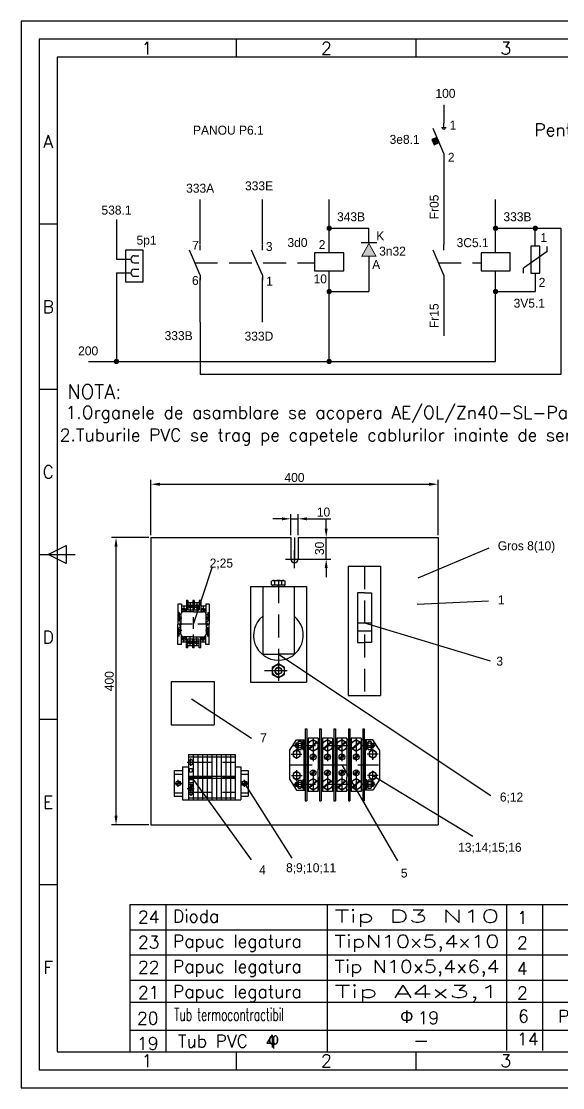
# Model space of a CAD drawing. Header units: millimetres. Extents: x 435 to 1065, y 9 to 306.
# Drawn here: x 434.7 to 585.6, y 9.2 to 306.2 of the extents above; entities that cross this region are included whole.
import ezdxf
from ezdxf.enums import TextEntityAlignment as Align

# ---------------------------------------------------------------- set-up
doc = ezdxf.new("R2010")
doc.units = ezdxf.units.MM
for name, pattern in [('DASHDOT2', [12.7, 6.35, -3.175, 0, -3.175]), ('DASHED2', [9.525, 6.35, -3.175]), ('HIDDEN2', [4.7625, 3.175, -1.5875])]:
    doc.linetypes.add(name, pattern=pattern)
for name, color, linetype in [('COTE', 1, 'Continuous'), ('LIN_GR', 3, 'Continuous'), ('LIN_SUB', 7, 'Continuous')]:
    doc.layers.add(name, color=color, linetype=linetype)
doc.styles.add('ISO', font='SIMPLEX.shx')
doc.styles.add('ISOCP', font='SIMPLEX.SHX')
doc.dimstyles.new('ISO-25', dxfattribs={"dimtxt": 2.5, "dimasz": 2.5, "dimexe": 1.25, "dimexo": 0.625, "dimtad": 1, "dimtxsty": 'Standard', "dimcen": 2.5, "dimadec": 0, "dimazin": 0, "dimtfac": 1, "dimtmove": 0, "dimatfit": 3, "dimfxl": 1, "dimarcsym": 0})

# ---------------------------------------------------------------- blocks, each defined once
blk = doc.blocks.new('*D9')
at = {"color": 0, "lineweight": -2, "transparency": 16777216}
for p, q in [((470.23, 162.4), (459.88, 162.4)), ((461.13, 84.9), (461.13, 159.9)), ((470.23, 82.4), (459.88, 82.4))]:
    blk.add_line(p, q, dxfattribs=at)
at = {"color": 0, "transparency": 16777216}
for points in [[(460.71, 159.9), (461.55, 159.9), (461.13, 162.4)], [(460.71, 84.9), (461.55, 84.9), (461.13, 82.4)]]:
    blk.add_solid(points, dxfattribs=at)
at = {"layer": 'Defpoints', "color": 0, "transparency": 16777216}
for p in [(461.13, 162.4), (470.86, 162.4), (470.86, 82.4)]:
    blk.add_point(p, dxfattribs=at)
at = {"color": 0, "transparency": 16777216, "insert": (459.26, 122.4), "char_height": 2.5, "attachment_point": 5, "rotation": 90}
blk.add_mtext('400', dxfattribs=at)
blk = doc.blocks.new('*D10')
at = {"color": 0, "lineweight": -2, "transparency": 16777216}
for p, q in [((507.36, 167.62), (504.86, 167.62)), ((509.86, 163.03), (509.86, 168.87)), ((509.86, 167.62), (511.86, 167.62)), ((511.86, 163.03), (511.86, 168.87)), ((514.36, 167.62), (521.03, 167.62))]:
    blk.add_line(p, q, dxfattribs=at)
at = {"color": 0, "transparency": 16777216}
for points in [[(507.36, 168.03), (507.36, 167.2), (509.86, 167.62)], [(514.36, 168.03), (514.36, 167.2), (511.86, 167.62)]]:
    blk.add_solid(points, dxfattribs=at)
at = {"layer": 'Defpoints', "color": 0, "transparency": 16777216}
for p in [(511.86, 167.62), (509.86, 162.4), (511.86, 162.4)]:
    blk.add_point(p, dxfattribs=at)
at = {"color": 0, "transparency": 16777216, "insert": (518.94, 169.49), "char_height": 2.5, "attachment_point": 5}
blk.add_mtext('10', dxfattribs=at)
blk = doc.blocks.new('*D11')
at = {"color": 0, "lineweight": -2, "transparency": 16777216}
for p, q in [((470.86, 163.03), (470.86, 178.5)), ((550.86, 163.03), (550.86, 178.5)), ((473.36, 177.25), (548.36, 177.25))]:
    blk.add_line(p, q, dxfattribs=at)
at = {"color": 0, "transparency": 16777216}
for points in [[(473.36, 177.66), (473.36, 176.83), (470.86, 177.25)], [(548.36, 177.66), (548.36, 176.83), (550.86, 177.25)]]:
    blk.add_solid(points, dxfattribs=at)
at = {"layer": 'Defpoints', "color": 0, "transparency": 16777216}
for p in [(550.86, 177.25), (470.86, 162.4), (550.86, 162.4)]:
    blk.add_point(p, dxfattribs=at)
at = {"color": 0, "transparency": 16777216, "insert": (510.86, 179.12), "char_height": 2.5, "attachment_point": 5}
blk.add_mtext('400', dxfattribs=at)

msp = doc.modelspace()

# ---------------------------------------------------------------- linework, layer by layer
at = {"color": 70}
for p, q in [((494.7459, 296.18), (494.7459, 301.18)), ((544.7459, 296.18), (544.7459, 301.18)), ((444.7459, 249.68), (439.7459, 249.68)), ((444.7459, 203.68), (439.7459, 203.68)), ((439.7459, 157.68), (449.7459, 157.68)), ((442.2459, 157.68), (447.2459, 160.18)), ((447.2459, 155.18), (442.2459, 157.68)), ((447.2459, 160.18), (447.2459, 155.18)), ((444.7459, 111.68), (439.7459, 111.68)), ((444.7459, 65.68), (439.7459, 65.68)), ((494.7459, 14.18), (494.7459, 19.18)), ((544.7459, 14.18), (544.7459, 19.18))]:
    msp.add_line(p, q, dxfattribs=at)
at = {"color": 2}
for p, q in [((552.4664, 282.9411), (552.4664, 277.8249)), ((552.4664, 269.3249), (549.4664, 276.3249)), ((551.8364, 276.5749), (553.0964, 276.5749)), ((552.4664, 276.5749), (552.4664, 277.8249)), ((552.4664, 269.3249), (552.4664, 267.8249)), ((552.4664, 267.8249), (552.4664, 255.94)), ((484.5972, 244.2226), (484.5972, 256.5341)), ((501.9116, 244.2226), (501.9116, 256.5341)), ((520.5252, 244.2226), (520.5252, 256.5341)), ((552.4664, 255.94), (552.4664, 244.055)), ((566.8853, 244.2226), (566.8853, 256.5341)), ((461.2302, 250.9697), (461.2302, 239.9065)), ((520.5252, 248.5331), (531.5884, 248.5331)), ((531.5884, 244.4096), (531.5884, 248.5331)), ((566.8853, 248.5331), (577.9486, 248.5331)), ((577.9486, 248.5331), (585.0663, 248.5331)), ((577.9486, 243.5473), (577.9486, 248.5331)), ((585.0663, 248.5331), (585.0663, 207.8527)), ((484.5972, 242.4195), (484.5972, 244.055)), ((501.9116, 242.4195), (501.9116, 244.055)), ((520.5252, 241.7226), (520.5252, 244.2226)), ((552.4664, 242.4195), (552.4664, 244.055)), ((566.8853, 241.7226), (566.8853, 244.2226)), ((463.7302, 242.4065), (463.7302, 233.6565)), ((468.7302, 242.4065), (463.7302, 242.4065)), ((468.7302, 233.6565), (468.7302, 242.4065)), ((484.5972, 235.4375), (481.5972, 242.4375)), ((501.9116, 235.4375), (498.9116, 242.4375)), ((531.5884, 240.7361), (531.5884, 230.9023)), ((552.4664, 235.4375), (549.4664, 242.4375)), ((581.257, 242.1079), (574.6401, 237.4558)), ((581.257, 242.1079), (581.257, 243.5099)), ((461.2302, 236.1565), (461.2302, 211.4472)), ((484.5972, 235.4375), (484.5972, 234.0575)), ((484.5972, 222.436), (484.5972, 234.7475)), ((501.9116, 235.4375), (501.9116, 234.0575)), ((501.9116, 222.436), (501.9116, 234.7475)), ((520.5252, 234.221), (520.5252, 236.7226)), ((552.4664, 235.4375), (552.4664, 234.0575)), ((566.8853, 234.221), (566.8853, 236.7226)), ((574.6401, 236.0538), (574.6401, 237.4558)), ((577.9486, 236.0473), (577.9486, 230.9023)), ((463.7302, 233.6565), (468.7302, 233.6565)), ((520.5252, 211.4472), (520.5252, 234.221)), ((552.4664, 234.0575), (552.4664, 225.6361)), ((566.8853, 211.4472), (566.8853, 234.221)), ((520.5252, 230.9023), (531.5884, 230.9023)), ((566.8853, 230.9023), (577.9486, 230.9023)), ((552.4664, 225.6361), (552.4664, 218.5466)), ((484.5972, 222.436), (484.5972, 207.8527)), ((453.5067, 211.4472), (566.8853, 211.4472)), ((585.0663, 207.8527), (484.5972, 207.8527)), ((512.4839, 162.4022), (520.941, 162.4022)), ((525.8589, 154.4022), (525.8589, 118.4022)), ((525.8589, 154.4022), (534.8589, 154.4022)), ((534.8589, 154.4022), (534.8589, 118.4022)), ((498.573, 148.7396), (498.573, 122.1396)), ((498.573, 148.7396), (514.173, 148.7396)), ((501.998, 148.7396), (501.998, 129.882)), ((504.8404, 150.4811), (504.483, 150.2747)), ((504.483, 149.2011), (504.483, 150.2747)), ((504.483, 149.2011), (508.263, 149.2011)), ((504.6394, 149.2011), (504.6394, 148.7396)), ((504.8404, 150.4811), (507.9056, 150.4811)), ((505.373, 149.2011), (505.373, 150.261)), ((506.6136, 149.2011), (506.1432, 148.7396)), ((507.373, 149.2011), (507.373, 150.261)), ((507.9056, 150.4811), (508.263, 150.2747)), ((508.1065, 149.2011), (508.1065, 148.7396)), ((508.263, 149.2011), (508.263, 150.2747)), ((510.7479, 148.7396), (510.7479, 129.882)), ((514.173, 148.7396), (514.173, 122.1396)), ((528.4066, 147.0306), (528.4066, 133.149)), ((530.3589, 147.0306), (528.4066, 147.0306)), ((530.3589, 147.0306), (532.3111, 147.0306)), ((532.3111, 147.0306), (532.3111, 133.149)), ((479.3303, 143.8472), (478.3303, 143.8472)), ((478.3303, 143.8472), (478.3303, 138.2472)), ((479.3303, 143.8472), (479.3303, 141.3677)), ((480.7303, 143.2472), (479.3303, 143.2472)), ((479.746, 142.633), (480.4309, 141.9473)), ((481.1303, 144.8472), (480.7303, 144.8472)), ((480.7303, 144.8472), (480.7303, 141.7472)), ((481.1303, 144.8472), (481.1303, 142.3104)), ((482.5303, 144.2472), (481.1303, 144.2472)), ((481.4359, 143.5292), (482.1174, 142.8515)), ((481.546, 143.6301), (482.2309, 142.9443)), ((482.9303, 144.8472), (482.5303, 144.8472)), ((482.5303, 144.8472), (482.5303, 142.3104)), ((482.9303, 144.8472), (482.9303, 142.3104)), ((484.3303, 144.2472), (482.9303, 144.2472)), ((483.2359, 143.5292), (483.9174, 142.8515)), ((483.346, 143.6301), (484.0309, 142.9443)), ((484.7303, 144.8472), (484.3303, 144.8472)), ((484.3303, 144.8472), (484.3303, 142.3104)), ((484.7303, 144.8472), (484.7303, 141.7472)), ((486.1303, 143.2472), (484.7303, 143.2472)), ((485.146, 142.6337), (485.8309, 141.948)), ((487.1303, 143.8472), (486.1303, 143.8472)), ((486.1303, 143.8472), (486.1303, 141.3677)), ((487.1303, 143.8472), (487.1303, 138.2472)), ((478.7303, 141.5472), (478.3303, 141.5472)), ((478.7303, 141.5472), (478.7303, 139.1472)), ((479.2303, 140.9472), (478.7303, 140.9472)), ((479.2303, 139.8488), (479.0298, 139.648)), ((479.2303, 139.6417), (479.1433, 139.5552)), ((479.2303, 141.0376), (479.2303, 138.2472)), ((479.6359, 142.5321), (480.3174, 141.8545)), ((482.7303, 141.7472), (479.9261, 141.7472)), ((481.1303, 142.3104), (484.3303, 142.3104)), ((482.7303, 141.7472), (485.5346, 141.7472)), ((485.0359, 142.5329), (485.7174, 141.8552)), ((486.2303, 138.2472), (486.2303, 141.0376)), ((486.2303, 140.9472), (486.7303, 140.9472)), ((486.2303, 139.8488), (486.4309, 139.648)), ((486.2303, 139.6417), (486.3174, 139.5552)), ((486.7303, 141.5472), (486.7303, 139.1472)), ((486.7303, 141.5472), (487.1303, 141.5472)), ((478.3303, 132.6472), (478.3303, 138.2472)), ((479.2303, 139.1472), (478.7303, 139.1472)), ((478.7303, 134.9472), (478.7303, 137.3472)), ((479.2303, 137.3472), (478.7303, 137.3472)), ((479.2303, 136.6456), (479.0298, 136.8465)), ((479.2303, 136.8527), (479.1433, 136.9393)), ((479.2303, 135.4569), (479.2303, 138.2472)), ((486.2303, 139.1472), (486.7303, 139.1472)), ((486.2303, 138.2472), (486.2303, 135.4569)), ((486.2303, 137.3472), (486.7303, 137.3472)), ((486.2303, 136.8527), (486.3174, 136.9393)), ((486.2303, 136.6456), (486.4309, 136.8465)), ((486.7303, 134.9472), (486.7303, 137.3472)), ((487.1303, 132.6472), (487.1303, 138.2472)), ((528.4066, 138.6523), (532.3111, 138.6523)), ((478.7303, 134.9472), (478.3303, 134.9472)), ((479.2303, 135.5472), (478.7303, 135.5472)), ((479.3303, 132.6472), (479.3303, 135.1268)), ((479.6359, 133.9623), (480.3174, 134.64)), ((479.746, 133.8615), (480.4309, 134.5472)), ((482.7303, 134.7472), (479.9261, 134.7472)), ((480.7303, 131.6472), (480.7303, 134.7472)), ((481.1303, 134.1908), (484.3303, 134.1908)), ((481.1303, 131.6472), (481.1303, 134.1908)), ((482.5303, 131.6472), (482.5303, 134.1959)), ((482.7303, 134.7472), (485.5346, 134.7472)), ((482.9303, 131.6472), (482.9303, 134.1973)), ((484.3303, 131.6472), (484.3303, 134.2023)), ((484.7303, 131.6472), (484.7303, 134.7472)), ((485.0359, 133.9616), (485.7174, 134.6393)), ((485.146, 133.8607), (485.8309, 134.5465)), ((486.1303, 132.6472), (486.1303, 135.1268)), ((486.2303, 135.5472), (486.7303, 135.5472)), ((486.7303, 134.9472), (487.1303, 134.9472)), ((528.4066, 136.4229), (532.3111, 136.4229)), ((479.3303, 132.6472), (478.3303, 132.6472)), ((480.7303, 133.2472), (479.3303, 133.2472)), ((481.1303, 131.6472), (480.7303, 131.6472)), ((482.5303, 132.2472), (481.1303, 132.2472)), ((481.4359, 132.9652), (482.1174, 133.6429)), ((481.546, 132.8644), (482.2309, 133.5501)), ((482.9303, 131.6472), (482.5303, 131.6472)), ((484.3303, 132.2472), (482.9303, 132.2472)), ((483.2359, 132.9652), (483.9174, 133.6429)), ((483.346, 132.8644), (484.0309, 133.5501)), ((484.7303, 131.6472), (484.3303, 131.6472)), ((486.1303, 133.2472), (484.7303, 133.2472)), ((487.1303, 132.6472), (486.1303, 132.6472)), ((528.4066, 133.149), (530.3589, 133.149)), ((532.3111, 133.149), (530.3589, 133.149)), ((501.998, 129.882), (506.373, 129.882)), ((510.7479, 129.882), (506.373, 129.882)), ((476.4681, 122.2784), (488.4681, 122.2784)), ((476.4681, 122.2784), (476.4681, 110.2784)), ((488.4681, 122.2784), (488.4681, 110.2784)), ((498.573, 122.1396), (514.173, 122.1396)), ((525.8589, 118.4022), (534.8589, 118.4022)), ((476.4681, 110.2784), (488.4681, 110.2784)), ((513.8611, 109.0874), (513.8611, 89.0874)), ((513.8611, 109.0874), (514.2611, 109.0874)), ((514.2611, 109.0874), (514.2611, 89.0874)), ((517.8611, 109.0874), (517.8611, 89.0874)), ((517.8611, 109.0874), (518.2611, 109.0874)), ((518.2611, 109.0874), (518.2611, 89.0874)), ((521.8611, 109.0874), (521.8611, 89.0874)), ((521.8611, 109.0874), (522.2611, 109.0874)), ((522.2611, 109.0874), (522.2611, 89.0874)), ((525.8611, 109.0874), (525.8611, 89.0874)), ((525.8611, 109.0874), (526.2611, 109.0874)), ((526.2611, 109.0874), (526.2611, 89.0874)), ((529.8611, 109.0874), (529.8611, 89.0874)), ((529.8611, 109.0874), (530.2611, 109.0874)), ((530.2611, 109.0874), (530.2611, 89.0874)), ((509.4611, 103.0874), (511.4611, 106.0874)), ((511.3454, 105.0883), (511.0454, 104.7883)), ((511.0454, 104.7883), (511.0454, 104.1883)), ((511.0454, 104.7883), (511.8204, 104.7883)), ((511.0454, 104.1883), (511.8219, 104.1883)), ((511.3454, 103.8883), (511.0454, 104.1883)), ((511.8197, 105.0883), (511.3454, 105.0883)), ((511.3454, 105.0883), (511.3454, 103.8883)), ((511.4611, 106.0874), (513.8611, 106.0874)), ((511.8211, 105.3867), (511.9393, 105.5914)), ((511.8211, 105.3867), (511.8211, 103.5881)), ((512.703, 105.5914), (511.9393, 105.5914)), ((511.9393, 105.0874), (512.703, 105.0874)), ((512.8211, 105.3867), (512.703, 105.5914)), ((512.8211, 105.3867), (512.8211, 103.5881)), ((512.8211, 105.3778), (512.8211, 103.6018)), ((513.1411, 105.3778), (512.8211, 105.3778)), ((512.8211, 104.6238), (513.1411, 104.9438)), ((512.8211, 104.0581), (513.1411, 104.3781)), ((513.1411, 105.7398), (513.1411, 103.2398)), ((513.4611, 105.7398), (513.1411, 105.7398)), ((513.1411, 105.3778), (513.1411, 103.6018)), ((513.4611, 106.0874), (513.4611, 92.0874)), ((513.4611, 105.7398), (513.4611, 103.2398)), ((514.6611, 106.0874), (514.2611, 106.0874)), ((514.6611, 106.4874), (514.6611, 100.2874)), ((517.4611, 106.4874), (514.6611, 106.4874)), ((517.0563, 105.472), (514.9359, 103.6543)), ((517.1715, 105.34), (515.0834, 103.4854)), ((517.4611, 106.4874), (517.4611, 100.2874)), ((517.4611, 106.0874), (517.4611, 102.4874)), ((517.8611, 106.0874), (517.4611, 106.0874)), ((517.8611, 106.0874), (517.8611, 102.4874)), ((518.6611, 106.0874), (518.2611, 106.0874)), ((521.4611, 106.4874), (518.6611, 106.4874)), ((518.6611, 106.4874), (518.6611, 91.6874)), ((518.6611, 106.0874), (518.6611, 100.2874)), ((521.0563, 105.472), (518.9359, 103.6543)), ((521.1715, 105.34), (519.0834, 103.4854)), ((521.4611, 106.4874), (521.4611, 91.6874)), ((521.4611, 106.0874), (521.4611, 92.0874)), ((521.4611, 106.0874), (521.8611, 106.0874)), ((522.6611, 106.0874), (522.2611, 106.0874)), ((522.6611, 106.4874), (522.6611, 102.4874)), ((525.4611, 106.4874), (522.6611, 106.4874)), ((525.0563, 105.472), (522.9359, 103.6543)), ((525.1715, 105.34), (523.0834, 103.4854)), ((525.4611, 106.4874), (525.4611, 102.4874)), ((525.4611, 106.0874), (525.4611, 102.4874)), ((525.8611, 106.0874), (525.4611, 106.0874)), ((526.6611, 106.0874), (526.2611, 106.0874)), ((526.6611, 106.4874), (526.6611, 91.6874)), ((529.4611, 106.4874), (526.6611, 106.4874)), ((529.0563, 105.472), (526.9359, 103.6543)), ((529.1715, 105.34), (527.0834, 103.4854)), ((529.4611, 106.4874), (529.4611, 91.6874)), ((529.8611, 106.0874), (529.4611, 106.0874)), ((532.6611, 106.0874), (530.2611, 106.0874)), ((530.6469, 105.7612), (530.9669, 105.7612)), ((530.6611, 92.0874), (530.6611, 106.0874)), ((530.9669, 103.2612), (530.9669, 105.7612)), ((530.9669, 103.6232), (530.9669, 105.3992)), ((530.9669, 105.3992), (531.2869, 105.3992)), ((531.2869, 104.9429), (530.9669, 104.6229)), ((531.2869, 104.3772), (530.9669, 104.0572)), ((531.2869, 105.4129), (531.4051, 105.6176)), ((531.2869, 103.6143), (531.2869, 105.4129)), ((531.2869, 103.6232), (531.2869, 105.3992)), ((532.1687, 105.6176), (531.4051, 105.6176)), ((532.1687, 105.1136), (531.4051, 105.1136)), ((532.2869, 105.4129), (532.1687, 105.6176)), ((532.2855, 105.1127), (532.7627, 105.1127)), ((533.0627, 104.8127), (532.2862, 104.8127)), ((532.2869, 103.6143), (532.2869, 105.4129)), ((533.0627, 104.2127), (532.2877, 104.2127)), ((534.6611, 103.0874), (532.6611, 106.0874)), ((532.7627, 105.1127), (533.0627, 104.8127)), ((532.7627, 103.9127), (532.7627, 105.1127)), ((532.7627, 103.9127), (533.0627, 104.2127)), ((533.0627, 104.2127), (533.0627, 104.8127)), ((481.2926, 101.9445), (481.2926, 89.3445)), ((481.2926, 101.9445), (494.2926, 101.9445)), ((481.2926, 101.3445), (494.2926, 101.3445)), ((482.5926, 101.9445), (482.5926, 89.3445)), ((483.8926, 101.9445), (483.8926, 89.3445)), ((485.1926, 101.9445), (485.1926, 89.3445)), ((486.4926, 101.9445), (486.4926, 89.3445)), ((487.7926, 101.9445), (487.7926, 89.3445)), ((489.0926, 101.9445), (489.0926, 89.3445)), ((490.3926, 101.9445), (490.3926, 89.3445)), ((491.6926, 101.9445), (491.6926, 89.3445)), ((492.9926, 101.9445), (492.9926, 89.3445)), ((494.2926, 101.9445), (494.2926, 89.3445)), ((509.4611, 103.0874), (509.4611, 95.0874)), ((511.8226, 103.8883), (511.3454, 103.8883)), ((511.8211, 103.5881), (511.9393, 103.3834)), ((511.9393, 103.8874), (512.703, 103.8874)), ((511.9393, 103.3834), (512.703, 103.3834)), ((512.8211, 103.5881), (512.703, 103.3834)), ((513.1411, 103.6018), (512.8211, 103.6018)), ((513.4611, 103.2398), (513.1411, 103.2398)), ((516.5934, 101.8752), (515.3947, 100.8476)), ((516.7156, 101.7351), (515.5352, 100.6867)), ((515.5574, 101.2902), (516.5846, 101.2902)), ((515.5611, 101.2874), (516.5611, 101.2874)), ((515.5668, 101.2874), (516.594, 101.2874)), ((516.0517, 100.7902), (516.0517, 101.7902)), ((516.0611, 100.7874), (516.0611, 101.7874)), ((520.5934, 101.8752), (519.3947, 100.8476)), ((520.7156, 101.7351), (519.5352, 100.6867)), ((519.5611, 101.2874), (520.5611, 101.2874)), ((519.5668, 101.2874), (520.594, 101.2874)), ((520.0611, 100.7874), (520.0611, 101.7874)), ((522.6611, 102.4874), (522.6611, 97.8874)), ((524.5934, 101.8752), (523.3947, 100.8476)), ((524.7156, 101.7351), (523.5352, 100.6867)), ((523.5574, 101.2902), (524.5846, 101.2902)), ((524.0611, 100.7874), (524.0611, 101.7874)), ((525.4611, 102.4874), (525.4611, 95.6874)), ((528.5934, 101.8752), (527.3947, 100.8476)), ((528.7156, 101.7351), (527.5352, 100.6867)), ((527.5611, 101.2874), (528.5611, 101.2874)), ((527.5668, 101.2874), (528.594, 101.2874)), ((528.0611, 100.7874), (528.0611, 101.7874)), ((530.6469, 103.2612), (530.9669, 103.2612)), ((530.9669, 103.6232), (531.2869, 103.6232)), ((531.2869, 103.6143), (531.4051, 103.4096)), ((532.1687, 103.9136), (531.4051, 103.9136)), ((531.4051, 103.4096), (532.1687, 103.4096)), ((532.2869, 103.6126), (532.1687, 103.4079)), ((532.2884, 103.9127), (532.7627, 103.9127)), ((534.6611, 95.0874), (534.6611, 103.0874)), ((479.6926, 98.5445), (479.6926, 89.3445)), ((479.6926, 98.5445), (481.2926, 98.5445)), ((481.3926, 99.7445), (481.3926, 99.9445)), ((481.4926, 98.0445), (481.4926, 97.1445)), ((481.4926, 98.0445), (482.3926, 98.0445)), ((482.3926, 98.0445), (482.3926, 97.1445)), ((494.2926, 98.5445), (495.8926, 98.5445)), ((495.8926, 98.5445), (495.8926, 89.3445)), ((514.6611, 100.2874), (514.6611, 97.8874)), ((517.4611, 100.2874), (517.4611, 97.8874)), ((517.8611, 100.2874), (517.8611, 97.8874)), ((518.6611, 100.2874), (518.6611, 97.8874)), ((521.8611, 100.2874), (521.8611, 97.8874)), ((477.2926, 97.5445), (479.6926, 97.5445)), ((477.2926, 97.5445), (477.2926, 90.3445)), ((477.2926, 96.5445), (479.6926, 96.5445)), ((481.2926, 95.9445), (494.2926, 95.9445)), ((481.2926, 95.3445), (494.2926, 95.3445)), ((481.4926, 97.1445), (482.3926, 97.1445)), ((481.4926, 95.0445), (482.5926, 95.0445)), ((495.8926, 97.5445), (497.9926, 97.5445)), ((495.8926, 96.5445), (497.9926, 96.5445)), ((497.9926, 97.5445), (497.9926, 90.3445)), ((509.4611, 95.0874), (511.4611, 92.0874)), ((514.6611, 97.8874), (514.6611, 91.6874)), ((516.5934, 97.4752), (515.3947, 96.4476)), ((515.4961, 96.8874), (516.6434, 96.8874)), ((516.7156, 97.3351), (515.5352, 96.2867)), ((515.5574, 96.8845), (516.5846, 96.8845)), ((515.5611, 96.8874), (516.5611, 96.8874)), ((516.0517, 97.3845), (516.0517, 96.3845)), ((516.0611, 96.3874), (516.0611, 97.3874)), ((517.4611, 91.6874), (517.4611, 97.8874)), ((517.8611, 92.0874), (517.8611, 95.6874)), ((518.6611, 92.0874), (518.6611, 97.8874)), ((520.5934, 97.4752), (519.3947, 96.4476)), ((519.4961, 96.8874), (520.6434, 96.8874)), ((520.7156, 97.3351), (519.5352, 96.2867)), ((519.5611, 96.8874), (520.5611, 96.8874)), ((520.0611, 96.3874), (520.0611, 97.3874)), ((522.6611, 97.8874), (522.6611, 91.6874)), ((524.5934, 97.4752), (523.3947, 96.4476)), ((523.4961, 96.8874), (524.6434, 96.8874)), ((524.7156, 97.3351), (523.5352, 96.2867)), ((523.5611, 96.8874), (524.5611, 96.8874)), ((524.0611, 96.3874), (524.0611, 97.3874)), ((525.4611, 91.6874), (525.4611, 95.6874)), ((528.5934, 97.4752), (527.3947, 96.4476)), ((527.4961, 96.8874), (528.6434, 96.8874)), ((528.7156, 97.3351), (527.5352, 96.2867)), ((527.5611, 96.8874), (528.5611, 96.8874)), ((528.0611, 96.3874), (528.0611, 97.3874)), ((534.6611, 95.0874), (532.6611, 92.0874)), ((478.9361, 94.4903), (477.8937, 93.5757)), ((479.084, 94.3251), (478.0416, 93.4105)), ((481.4926, 94.1445), (482.5926, 94.1445)), ((481.4926, 92.8445), (481.4926, 93.7445)), ((481.4926, 93.7445), (482.3926, 93.7445)), ((481.4926, 92.8445), (482.3926, 92.8445)), ((482.3926, 92.8445), (482.3926, 93.7445)), ((497.3861, 94.4903), (496.3437, 93.5757)), ((497.534, 94.3251), (496.4916, 93.4105)), ((511.3454, 94.2746), (511.0454, 93.9746)), ((511.0454, 93.9746), (511.0454, 93.3746)), ((511.0454, 93.9746), (511.8204, 93.9746)), ((511.3454, 93.0746), (511.0454, 93.3746)), ((511.0454, 93.3746), (511.8219, 93.3746)), ((511.3454, 94.2746), (511.3454, 93.0746)), ((511.8197, 94.2746), (511.3454, 94.2746)), ((511.8226, 93.0746), (511.3454, 93.0746)), ((511.4611, 92.0874), (513.8611, 92.0874)), ((511.8211, 94.573), (511.9393, 94.7777)), ((511.8211, 94.573), (511.8211, 92.7744)), ((511.8211, 92.7744), (511.9393, 92.5697)), ((512.703, 94.7777), (511.9393, 94.7777)), ((511.9393, 94.2737), (512.703, 94.2737)), ((511.9393, 93.0737), (512.703, 93.0737)), ((511.9393, 92.5697), (512.703, 92.5697)), ((512.8211, 94.573), (512.703, 94.7777)), ((512.8211, 92.7744), (512.703, 92.5697)), ((512.8211, 94.573), (512.8211, 92.7744)), ((512.8211, 94.5641), (512.8211, 92.7881)), ((513.1411, 94.5641), (512.8211, 94.5641)), ((512.8211, 93.8101), (513.1411, 94.1301)), ((512.8211, 93.2444), (513.1411, 93.5644)), ((513.1411, 92.7881), (512.8211, 92.7881)), ((513.1411, 94.9261), (513.1411, 92.4261)), ((513.4611, 94.9261), (513.1411, 94.9261)), ((513.1411, 94.5641), (513.1411, 92.7881)), ((513.4611, 92.4261), (513.1411, 92.4261)), ((514.6611, 92.0874), (514.2611, 92.0874)), ((517.0563, 94.672), (514.9359, 92.8543)), ((517.1715, 94.54), (515.0834, 92.6854)), ((517.8611, 92.0874), (517.4611, 92.0874)), ((518.6611, 92.0874), (518.2611, 92.0874)), ((521.0563, 94.672), (518.9359, 92.8543)), ((521.1715, 94.54), (519.0834, 92.6854)), ((521.4611, 92.0874), (521.8611, 92.0874)), ((522.6611, 92.0874), (522.2611, 92.0874)), ((525.0563, 94.672), (522.9359, 92.8543)), ((525.1715, 94.54), (523.0834, 92.6854)), ((525.8611, 92.0874), (525.4611, 92.0874)), ((526.6611, 92.0874), (526.2611, 92.0874)), ((529.0563, 94.672), (526.9359, 92.8543)), ((529.1715, 94.54), (527.0834, 92.6854)), ((529.8611, 92.0878), (529.4611, 92.0878)), ((532.6611, 92.0874), (530.2611, 92.0874)), ((530.6697, 94.967), (530.9897, 94.967)), ((530.6697, 92.467), (530.9897, 92.467)), ((530.9897, 92.467), (530.9897, 94.967)), ((530.9897, 92.829), (530.9897, 94.605)), ((530.9897, 94.605), (531.3097, 94.605)), ((531.3097, 94.1487), (530.9897, 93.8287)), ((531.3097, 93.583), (530.9897, 93.263)), ((530.9897, 92.829), (531.3097, 92.829)), ((531.3097, 94.6187), (531.4278, 94.8234)), ((531.3097, 92.8201), (531.3097, 94.6187)), ((531.3097, 92.829), (531.3097, 94.605)), ((531.3097, 92.8201), (531.4278, 92.6154)), ((532.1915, 94.8234), (531.4278, 94.8234)), ((532.1915, 94.3194), (531.4278, 94.3194)), ((532.1915, 93.1194), (531.4278, 93.1194)), ((531.4278, 92.6154), (532.1915, 92.6154)), ((532.3097, 94.6187), (532.1915, 94.8234)), ((532.3097, 92.8184), (532.1915, 92.6137)), ((532.3082, 94.3186), (532.7854, 94.3186)), ((533.0854, 94.0186), (532.3089, 94.0186)), ((532.3097, 92.8201), (532.3097, 94.6187)), ((533.0854, 93.4186), (532.3104, 93.4186)), ((532.3111, 93.1186), (532.7854, 93.1186)), ((532.7854, 93.1186), (532.7854, 94.3186)), ((532.7854, 94.3186), (533.0854, 94.0186)), ((532.7854, 93.1186), (533.0854, 93.4186)), ((533.0854, 93.4186), (533.0854, 94.0186)), ((477.2926, 91.3445), (479.6926, 91.3445)), ((477.2926, 90.3445), (479.6926, 90.3445)), ((479.6926, 89.3445), (495.8926, 89.3445)), ((481.2926, 89.9445), (494.2926, 89.9445)), ((481.3926, 91.5445), (481.3926, 91.3445)), ((495.8926, 91.3445), (497.9926, 91.3445)), ((495.8926, 90.3445), (497.9926, 90.3445)), ((517.4611, 91.6874), (514.6611, 91.6874)), ((521.4611, 91.6874), (518.6611, 91.6874)), ((525.4611, 91.6874), (522.6611, 91.6874)), ((529.4611, 91.6874), (526.6611, 91.6874)), ((513.8611, 89.0874), (514.2611, 89.0874)), ((517.8611, 89.0874), (518.2611, 89.0874)), ((521.8611, 89.0874), (522.2611, 89.0874)), ((525.8611, 89.0874), (526.2611, 89.0874)), ((529.8611, 89.0874), (530.2611, 89.0874))]:
    msp.add_line(p, q, dxfattribs=at)
at = {"color": 1, "linetype": 'DASHED2'}
for p, q in [((483.0972, 238.9375), (516.4752, 238.9375)), ((550.9664, 238.9375), (562.8353, 238.9375)), ((510.8589, 162.4022), (510.8589, 155.4022)), ((530.3589, 154.4022), (530.3589, 118.4022)), ((506.373, 150.4811), (506.373, 122.1396)), ((510.3945, 104.4874), (533.3278, 104.4874)), ((516.0611, 106.4874), (516.0611, 91.6874)), ((520.0611, 106.4874), (520.0611, 91.6874)), ((524.0611, 106.4874), (524.0611, 91.6874)), ((528.0611, 106.4874), (528.0611, 91.6874)), ((509.9669, 102.0874), (512.8906, 102.0874)), ((511.4611, 103.6061), (511.4611, 100.753)), ((534.1393, 102.0874), (531.1353, 102.0874)), ((532.6611, 100.5191), (532.6611, 103.5602)), ((481.2926, 99.8445), (494.2926, 99.8445)), ((509.4611, 99.0874), (534.2611, 99.0874)), ((481.2926, 95.6445), (494.2926, 95.6445)), ((509.983, 96.0874), (512.9869, 96.0874)), ((511.4611, 97.6556), (511.4611, 94.6146)), ((534.1553, 96.0874), (531.2317, 96.0874)), ((532.6611, 94.5686), (532.6611, 97.4218)), ((510.3945, 93.6874), (533.3278, 93.6874)), ((481.2926, 91.4445), (494.2926, 91.4445))]:
    msp.add_line(p, q, dxfattribs=at)
at = {"color": 1}
for p, q in [((519.691, 164.9022), (519.691, 167.4022)), ((519.691, 156.4022), (519.691, 162.4022)), ((510.8589, 153.9022), (510.8589, 158.9022)), ((545.2735, 151.2083), (565.1194, 159.5696)), ((508.3589, 156.4022), (513.3589, 156.4022)), ((512.4839, 156.4022), (520.941, 156.4022)), ((482.7303, 138.2472), (487.8877, 154.075)), ((519.691, 153.9022), (519.691, 151.4022)), ((545.0344, 143.8025), (564.8803, 144.7581)), ((530.3589, 138.6523), (565.3585, 128.0353)), ((506.373, 129.882), (565.5976, 90.5285)), ((482.1491, 117.5238), (498.8866, 106.5346)), ((480.9926, 99.8445), (482.9926, 99.8445)), ((481.9926, 98.8445), (481.9926, 100.8445)), ((524.0611, 99.0874), (539.5349, 72.3724)), ((482.1764, 95.6445), (498.77, 72.6113)), ((532.6935, 96.0874), (560.5409, 79.1854)), ((481.9926, 92.4445), (481.9926, 90.4445)), ((496.9426, 93.9445), (510.1181, 73.0976))]:
    msp.add_line(p, q, dxfattribs=at)
at = {"color": 1, "linetype": 'HIDDEN2'}
for p, q in [((480.0303, 143.2472), (480.0303, 141.7472)), ((482.5303, 143.2472), (481.1303, 143.2472)), ((481.8303, 144.2472), (481.8303, 141.7472)), ((482.7303, 132.252), (482.7303, 144.8472)), ((484.3303, 143.2472), (482.9303, 143.2472)), ((483.6303, 144.2472), (483.6303, 141.7472)), ((485.4303, 143.2472), (485.4303, 141.7472)), ((479.4303, 139.9472), (478.7303, 139.9472)), ((480.7303, 142.2472), (479.3303, 142.2472)), ((486.1303, 142.2472), (484.7303, 142.2472)), ((486.0303, 139.9472), (486.7303, 139.9472)), ((487.1303, 138.2472), (478.3303, 138.2472)), ((478.9806, 137.7492), (478.9806, 138.7492)), ((478.9806, 138.7452), (478.9806, 137.7452)), ((486.9801, 138.2452), (485.9801, 138.2452)), ((486.4801, 137.7492), (486.4801, 138.7492)), ((486.4801, 138.7452), (486.4801, 137.7452)), ((479.4303, 136.5472), (478.7303, 136.5472)), ((480.7303, 134.2472), (479.3303, 134.2472)), ((480.0303, 133.2472), (480.0303, 134.7472)), ((481.8303, 132.2472), (481.8303, 134.7472)), ((483.6303, 132.2472), (483.6303, 134.7472)), ((486.1303, 134.2472), (484.7303, 134.2472)), ((485.4303, 133.2472), (485.4303, 134.7472)), ((486.0303, 136.5472), (486.7303, 136.5472)), ((482.5303, 133.2472), (481.1303, 133.2472)), ((482.7303, 131.6472), (482.7303, 132.252)), ((484.3303, 133.2472), (482.9303, 133.2472))]:
    msp.add_line(p, q, dxfattribs=at)
at = {"color": 1, "linetype": 'DASHDOT2'}
for p, q in [((508.8216, 125.2576), (502.1128, 125.2576)), ((506.373, 127.3215), (506.373, 122.5292))]:
    msp.add_line(p, q, dxfattribs=at)
at = {"color": 2, "linetype": 'Continuous'}
msp.add_line((481.4926, 94.1445), (481.4926, 95.0445), dxfattribs=at)
at = {"color": 1, "linetype": 'Continuous'}
for p, q in [((477.4926, 93.9445), (479.4926, 93.9445)), ((478.4926, 92.9445), (478.4926, 94.9445)), ((480.9426, 92.4952), (482.9426, 92.4952)), ((481.9426, 91.4952), (481.9426, 93.4952)), ((496.0926, 93.9445), (498.0926, 93.9445)), ((496.9426, 92.9445), (496.9426, 94.9445))]:
    msp.add_line(p, q, dxfattribs=at)
at = {"color": 240}
for p, q in [((465.0625, 60.154), (655.1726, 60.154)), ((465.0625, 53.154), (655.1726, 53.154)), ((465.0625, 46.154), (655.1726, 46.154)), ((465.0625, 39.154), (655.1726, 39.154)), ((465.0625, 33.0175), (655.1975, 33.0175)), ((465.0874, 25.154), (655.1975, 25.154))]:
    msp.add_line(p, q, dxfattribs=at)
for points in [[(854.7459, 306.18), (434.7459, 306.18), (434.7459, 9.18), (854.7459, 9.18)], [(849.7459, 301.18), (439.7459, 301.18), (439.7459, 14.18), (849.7459, 14.18)]]:
    msp.add_lwpolyline(points, close=True, dxfattribs=at)
at = {"color": 70}
msp.add_lwpolyline([(844.7459, 296.18), (444.7459, 296.18), (444.7459, 19.18), (844.7459, 19.18)], close=True, dxfattribs=at)
at = {"color": 2, "flags": 128}
for points in [[(551.1498, 272.4342), (550.5188, 273.8513), (549.101, 273.22), (549.732, 271.8029)], [(579.1986, 236.0473), (579.1986, 243.5473), (576.6986, 243.5473), (576.6986, 236.0473)], [(524.5752, 236.7226), (524.5752, 241.7226), (516.4752, 241.7226), (516.4752, 236.7226)], [(570.9353, 236.7226), (570.9353, 241.7226), (562.8353, 241.7226), (562.8353, 236.7226)]]:
    msp.add_lwpolyline(points, close=True, dxfattribs=at)
at = {"color": 2, "const_width": 0.75}
for points in [[(520.1502, 248.5331, 1), (520.9002, 248.5331, 1)], [(566.5103, 248.5331, 1), (567.2603, 248.5331, 1)], [(577.5736, 248.5331, 1), (578.3236, 248.5331, 1)], [(520.1502, 230.9023, 1), (520.9002, 230.9023, 1)], [(566.5103, 230.9023, 1), (567.2603, 230.9023, 1)], [(460.8552, 211.4472, 1), (461.6052, 211.4472, 1)], [(520.1502, 211.4472, 1), (520.9002, 211.4472, 1)]]:
    msp.add_lwpolyline(points, format="xyb", close=True, dxfattribs=at)
at = {"color": 2, "const_width": 0.24, "flags": 128}
msp.add_lwpolyline([(531.5884, 244.31), (529.6265, 240.7801), (533.5504, 240.7801)], close=True, dxfattribs=at)
at = {"color": 2, "flags": 128}
for points in [[(529.4236, 244.5344), (533.7554, 244.5344)], [(466.2302, 240.9065), (467.4802, 240.9065)], [(461.2302, 239.9065), (465.2302, 239.9065)], [(466.2302, 238.9065), (467.4802, 238.9065)], [(461.2302, 236.1565), (465.2302, 236.1565)], [(466.2302, 237.1565), (467.4802, 237.1565)], [(466.2302, 235.1565), (467.4802, 235.1565)]]:
    msp.add_lwpolyline(points, dxfattribs=at)
at = {"color": 2}
for points in [[(504.673, 124.2761), (506.373, 123.2946), (508.073, 124.2761), (508.073, 126.2391), (506.373, 127.2206), (504.673, 126.2391)], [(514.6755, 103.6874), (516.0611, 102.8874), (517.4468, 103.6874), (517.4468, 105.2874), (516.0611, 106.0874), (514.6755, 105.2874)], [(518.6755, 103.6874), (520.0611, 102.8874), (521.4468, 103.6874), (521.4468, 105.2874), (520.0611, 106.0874), (518.6755, 105.2874)], [(522.6755, 103.6874), (524.0611, 102.8874), (525.4468, 103.6874), (525.4468, 105.2874), (524.0611, 106.0874), (522.6755, 105.2874)], [(526.6755, 103.6874), (528.0611, 102.8874), (529.4468, 103.6874), (529.4468, 105.2874), (528.0611, 106.0874), (526.6755, 105.2874)], [(512.4611, 102.6647), (511.4611, 103.2421), (510.4611, 102.6647), (510.4611, 101.51), (511.4611, 100.9327), (512.4611, 101.51)], [(533.6611, 102.6647), (532.6611, 103.2421), (531.6611, 102.6647), (531.6611, 101.51), (532.6611, 100.9327), (533.6611, 101.51)], [(512.4611, 96.6647), (511.4611, 97.2421), (510.4611, 96.6647), (510.4611, 95.51), (511.4611, 94.9327), (512.4611, 95.51)], [(514.6755, 94.4874), (516.0611, 95.2874), (517.4468, 94.4874), (517.4468, 92.8874), (516.0611, 92.0874), (514.6755, 92.8874)], [(518.6755, 94.4874), (520.0611, 95.2874), (521.4468, 94.4874), (521.4468, 92.8874), (520.0611, 92.0874), (518.6755, 92.8874)], [(522.6755, 94.4874), (524.0611, 95.2874), (525.4468, 94.4874), (525.4468, 92.8874), (524.0611, 92.0874), (522.6755, 92.8874)], [(526.6755, 94.4874), (528.0611, 95.2874), (529.4468, 94.4874), (529.4468, 92.8874), (528.0611, 92.0874), (526.6755, 92.8874)], [(533.6611, 96.6647), (532.6611, 97.2421), (531.6611, 96.6647), (531.6611, 95.51), (532.6611, 94.9327), (533.6611, 95.51)]]:
    msp.add_lwpolyline(points, close=True, dxfattribs=at)
at = {"color": 70}
for points in [[(465.0625, 19.18), (465.0625, 60.154)], [(475.0625, 19.18), (475.0625, 60.154)], [(520.0625, 19.18), (520.0625, 60.154)], [(570.0625, 19.532), (570.0625, 60.154)], [(580.0625, 19.532), (580.0625, 60.154)]]:
    msp.add_lwpolyline(points, dxfattribs=at)
at = {"color": 2}
for centre, radius in [((552.4664, 276.3018), 0.2731), ((480.0303, 142.2465), 0.5), ((481.8303, 143.2436), 0.5), ((483.6303, 143.2436), 0.5), ((485.4303, 142.2472), 0.5), ((478.9806, 138.2452), 0.2502), ((486.4801, 138.2452), 0.2502), ((480.0303, 134.248), 0.5), ((481.8303, 133.2509), 0.5), ((483.6303, 133.2509), 0.5), ((485.4303, 134.2472), 0.5), ((506.373, 125.2576), 1.7), ((506.373, 125.2576), 0.9), ((516.0611, 104.4874), 1.4), ((520.0611, 104.4874), 1.4), ((524.0611, 104.4874), 1.4), ((528.0611, 104.4874), 1.4), ((511.4611, 102.0874), 1), ((516.0611, 101.2874), 0.8), ((520.0611, 101.2874), 0.8), ((524.0611, 101.2874), 0.8), ((528.0611, 101.2874), 0.8), ((532.6611, 102.0874), 1), ((511.4611, 96.0874), 1), ((516.0611, 93.6874), 1.4), ((516.0611, 96.8874), 0.8), ((520.0611, 93.6874), 1.4), ((520.0611, 96.8874), 0.8), ((524.0611, 93.6874), 1.4), ((524.0611, 96.8874), 0.8), ((528.0611, 93.6874), 1.4), ((528.0611, 96.8874), 0.8), ((532.6611, 96.0874), 1), ((478.4926, 93.9445), 0.7033), ((481.9426, 92.4952), 0.2661), ((496.9426, 93.9445), 0.7033)]:
    msp.add_circle(centre, radius, dxfattribs=at)
for centre, radius, start, end in [((466.2302, 239.9065), 1, 90, 270), ((466.2302, 236.1565), 1, 90, 270), ((504.7374, 149.4774), 1.0089, 50.95386, 84.143273), ((506.373, 148.0992), 2.3819, 65.175884, 114.824116), ((508.0085, 149.4774), 1.0089, 95.856727, 129.04614), ((479.4303, 139.9472), 0.5, 113.578178, 246.421822), ((479.9916, 140.9872), 0.7629, 94.925147, 176.209804), ((485.4691, 140.9872), 0.7629, 3.790196, 85.074853), ((486.0303, 139.9472), 0.5, 293.578178, 66.421822), ((506.373, 135.1582), 6.9349, 129.11364, 50.88636), ((479.4303, 136.5472), 0.5, 113.578178, 246.421822), ((486.0303, 136.5472), 0.5, 293.578178, 66.421822), ((479.9916, 135.5073), 0.7629, 183.790196, 265.074853), ((485.4691, 135.5073), 0.7629, 274.925147, 356.209804), ((512.6738, 105.5504), 0.8683, 190.868459, 212.226539), ((513.4033, 104.4874), 1.5821, 157.713836, 202.286164), ((511.9685, 105.5504), 0.8683, 327.773461, 349.131541), ((511.239, 104.4874), 1.5821, 337.713836, 22.286164), ((532.1396, 105.5766), 0.8683, 190.868459, 212.226539), ((532.8691, 104.5136), 1.5821, 157.713836, 202.286164), ((531.4342, 105.5766), 0.8683, 327.773461, 349.131541), ((530.7048, 104.5136), 1.5821, 337.713836, 22.286164), ((512.6738, 103.4244), 0.8683, 147.773461, 169.131541), ((511.9685, 103.4244), 0.8683, 10.868459, 32.226539), ((532.1396, 103.4506), 0.8683, 147.773461, 169.131541), ((531.4342, 103.4506), 0.8683, 10.868459, 32.226539), ((481.9926, 99.9445), 0.6, 0, 180), ((481.9926, 99.7445), 0.6, 180, 0), ((481.9926, 91.5445), 0.6, 0, 180), ((512.6738, 94.7367), 0.8683, 190.868459, 212.226539), ((513.4033, 93.6737), 1.5821, 157.713836, 202.286164), ((512.6738, 92.6107), 0.8683, 147.773461, 169.131541), ((511.9685, 94.7367), 0.8683, 327.773461, 349.131541), ((511.239, 93.6737), 1.5821, 337.713836, 22.286164), ((511.9685, 92.6107), 0.8683, 10.868459, 32.226539), ((532.1623, 94.7825), 0.8683, 190.868459, 212.226539), ((532.8918, 93.7194), 1.5821, 157.713836, 202.286164), ((532.1623, 92.6564), 0.8683, 147.773461, 169.131541), ((531.457, 94.7825), 0.8683, 327.773461, 349.131541), ((530.7275, 93.7194), 1.5821, 337.713836, 22.286164), ((531.457, 92.6564), 0.8683, 10.868459, 32.226539), ((481.9926, 91.3445), 0.6, 180, 0)]:
    msp.add_arc(centre, radius, start, end, dxfattribs=at)
for points in [[(549.732, 271.8029), (549.101, 273.22), (551.1498, 272.4342), (550.5188, 273.8513)], [(531.5792, 244.3167), (533.5043, 240.7988), (529.6779, 240.7751)]]:
    msp.add_solid(points, dxfattribs=at)
at = {"color": 1}
for points in [[(519.2744, 164.9022), (520.1077, 164.9022), (519.691, 162.4022)], [(519.2744, 153.9022), (520.1077, 153.9022), (519.691, 156.4022)]]:
    msp.add_solid(points, dxfattribs=at)
at = {"layer": 'COTE', "color": 1}
msp.add_arc((506.373, 125.2576), 1, 15.582533, 284.65358, dxfattribs=at)
at = {"layer": 'LIN_GR', "color": 3}
for p, q in [((470.8589, 162.4022), (470.8589, 82.4022)), ((470.8589, 162.4022), (509.8589, 162.4022)), ((509.8589, 162.4022), (509.8589, 156.4022)), ((511.8589, 162.4022), (550.8589, 162.4022)), ((511.8589, 162.4022), (511.8589, 156.4022)), ((550.8589, 162.4022), (550.8589, 82.4022)), ((470.8589, 82.4022), (550.8589, 82.4022))]:
    msp.add_line(p, q, dxfattribs=at)
msp.add_arc((510.8589, 156.4022), 1, 180, 0, dxfattribs=at)

# ---------------------------------------------------------------- texts
at = {"color": 50}
for s, style, p in [('1', 'ISOCP', (469.7459, 298.68)), ('2', 'ISO', (519.7459, 298.68)), ('3', 'ISO', (569.7459, 298.68)), ('A', 'ISO', (442.2459, 272.68)), ('B', 'ISO', (442.2459, 226.68)), ('C', 'ISO', (442.2459, 180.68)), ('D', 'ISO', (442.2459, 134.68)), ('E', 'ISO', (442.2459, 88.68)), ('F', 'ISO', (442.2459, 42.68)), ('1', 'ISOCP', (469.7459, 16.68)), ('2', 'ISO', (519.7459, 16.68)), ('3', 'ISO', (569.7459, 16.68))]:
    msp.add_text(s, height=3.5, dxfattribs=dict(at, style=style)).set_placement(p, align=Align.MIDDLE)
at = {"color": 2}
for s, p in [('100', (550.1348, 284.8682)), ('PANOU P6.1', (482.5862, 274.6158)), ('1', (554.0818, 276.0176)), ('3e8.1', (537.3632, 272.0418)), ('2', (553.597, 267.056)), ('333E', (497.0818, 259.1109)), ('333A', (480.6653, 258.4485)), ('538.1', (457.0784, 252.346)), ('343B', (522.711, 250.5013)), ('333B', (569.0712, 250.5013)), ('K', (533.6426, 245.173)), ('1', (579.3797, 244.6832)), ('5p1', (466.8506, 243.9809)), ('7', (482.356, 242.5384)), ('3', (502.8777, 242.2175)), ('3d0', (508.9044, 243.3219)), ('2', (517.6113, 242.7333)), ('3C5.1', (556.0316, 243.2847)), ('3n32', (534.4503, 240.9191)), ('A', (532.5042, 237.1863)), ('6', (482.2946, 232.741)), ('1', (502.9473, 232.5555)), ('10', (516.1805, 233.1911)), ('2', (578.895, 232.2263)), ('3V5.1', (571.9229, 226.4325)), ('333B', (474.6795, 217.3815)), ('333D', (496.9556, 217.2519)), ('200', (450.5819, 213.1481))]:
    msp.add_text(s, height=2.5, dxfattribs=at).set_placement(p)
for s, p in [('Fr05', (551.0177, 251.0382)), ('Fr15', (551.0177, 220.7344))]:
    msp.add_text(s, height=2.5, rotation=90, dxfattribs=at).set_placement(p)
at = {"color": 1}
msp.add_text('30', height=2.5, rotation=90, dxfattribs=at).set_placement((519.066, 157.5272))
for s, p in [('Gros 8(10)', (567.5105, 158.853)), ('2;25', (487.2322, 154.0436)), ('1', (567.5105, 143.8025)), ('3', (567.1063, 126.7258)), ('7', (501.2777, 105.3401)), ('6;12', (568.0827, 88.8796)), ('13;14;15;16', (556.4628, 74.8761)), ('8;9;10;11', (508.5096, 69.1919)), ('4', (501.0189, 68.5944)), ('5', (540.4963, 67.7115))]:
    msp.add_text(s, height=2.5, dxfattribs=at).set_placement(p)
at = {"layer": 'LIN_GR', "color": 3, "style": 'ISOCP'}
msp.add_text('NOTA:', height=4, dxfattribs=at).set_placement((447.541, 201.0426))
for s, p in [('24', (470.242, 54.9607)), ('23', (470.242, 47.9607)), ('22', (470.242, 40.9607)), ('21', (470.242, 33.9607)), ('20', (469.9772, 26.754)), ('19', (469.9772, 19.754))]:
    msp.add_text(s, height=3.5, dxfattribs=at).set_placement(p, align=Align.CENTER)
at = {"layer": 'LIN_SUB', "color": 2, "style": 'ISOCP'}
for s, p in [('Pentru vagonul V3A-93-2S se executa 2 panouri.', (577.6774, 274.2283)), ('1.Organele de asamblare se acopera AE/OL/Zn40-SL-Pas-STAS 7222-90.', (447.0755, 195.4903)), ('2.Tuburile PVC se trag pe capetele cablurilor inainte de sertizarea papucilor.', (445.439, 189.2225))]:
    msp.add_text(s, height=3.5, dxfattribs=at).set_placement(p)
at = {"layer": 'LIN_SUB', "color": 50, "style": 'ISOCP'}
for s, p in [('Dioda', (476.9953, 55.2079)), ('1', (572.867, 54.8162)), ('Papuc legatura', (476.9953, 48.2079)), ('2', (572.867, 47.8162)), ('Papuc legatura', (476.9953, 41.2079)), ('4', (572.8469, 40.5955)), ('Papuc legatura', (476.9953, 34.2079)), ('2', (572.867, 33.8162)), ('19', (545.1502, 26.9122)), ('6', (573.1522, 27.3773)), (' PVC ', (581.8553, 27.3083)), ('Tub PVC  4', (478.3755, 20.4022)), ('14', (572.8469, 20.9735))]:
    msp.add_text(s, height=3.5, dxfattribs=at).set_placement(p)
for s, width, p, p2 in [('Tip D3 N10', 1.568182, (521.9953, 55.1842), (567.9953, 55.1842)), ('TipN10x5,4x10', 1.271889, (521.9953, 48.1842), (567.9953, 48.1842)), ('Tip N10x5,4x6,4', 1.099602, (521.9953, 41.1842), (567.9953, 41.1842)), ('Tip A4x3,1', 1.746835, (521.9953, 34.1842), (567.9953, 34.1842)), ('   -   ', 0.942857, (534.8102, 20.6152), (556.8102, 20.6152))]:
    msp.add_text(s, height=3.5, dxfattribs=dict(at, width=width)).set_placement(p, p2, align=Align.FIT)
at = {"layer": 'LIN_SUB', "color": 50, "style": 'ISOCP', "width": 0.60793}
msp.add_text('Tub termocontractibil', height=3.5, dxfattribs=at).set_placement((477.3784, 27.7785))
at = {"layer": 'LIN_SUB', "color": 50, "char_height": 3.5, "attachment_point": 1, "style": 'ISOCP'}
for s, insert, width in [('{\\fSymbol|b0|i0|c2|p18;F}', (540.2817, 30.6956), 18.1187), ('{\\fSymbol|b0|i0|c2|p18;f}', (503.5305, 24.5949), 12.2618)]:
    msp.add_mtext(s, dxfattribs=dict(at, insert=insert, width=width))

# ---------------------------------------------------------------- dimensions: what is measured, and where the dimension line sits
at = {"color": 1}
for base, p1, p2, picture, middle in [((550.8589, 177.2481), (470.8589, 162.4022), (550.8589, 162.4022), '*D11', (510.8589, 179.1231)), ((511.8589, 167.6173), (509.8589, 162.4022), (511.8589, 162.4022), '*D10', (518.9422, 169.4923))]:
    dim = msp.add_linear_dim(base=base, p1=p1, p2=p2, dimstyle='ISO-25', override={"dimlfac": 5}, dxfattribs=at)
    dim.commit()
    dim.dimension.update_dxf_attribs({"geometry": picture, "text_midpoint": middle})
dim = msp.add_linear_dim(base=(461.1311, 162.4022), p1=(470.8589, 82.4022), p2=(470.8589, 162.4022), angle=90, dimstyle='ISO-25', override={"dimlfac": 5}, dxfattribs=at)
dim.commit()
dim.dimension.update_dxf_attribs({"geometry": '*D9', "text_midpoint": (459.2561, 122.4022)})

doc.saveas('drawing.dxf')
